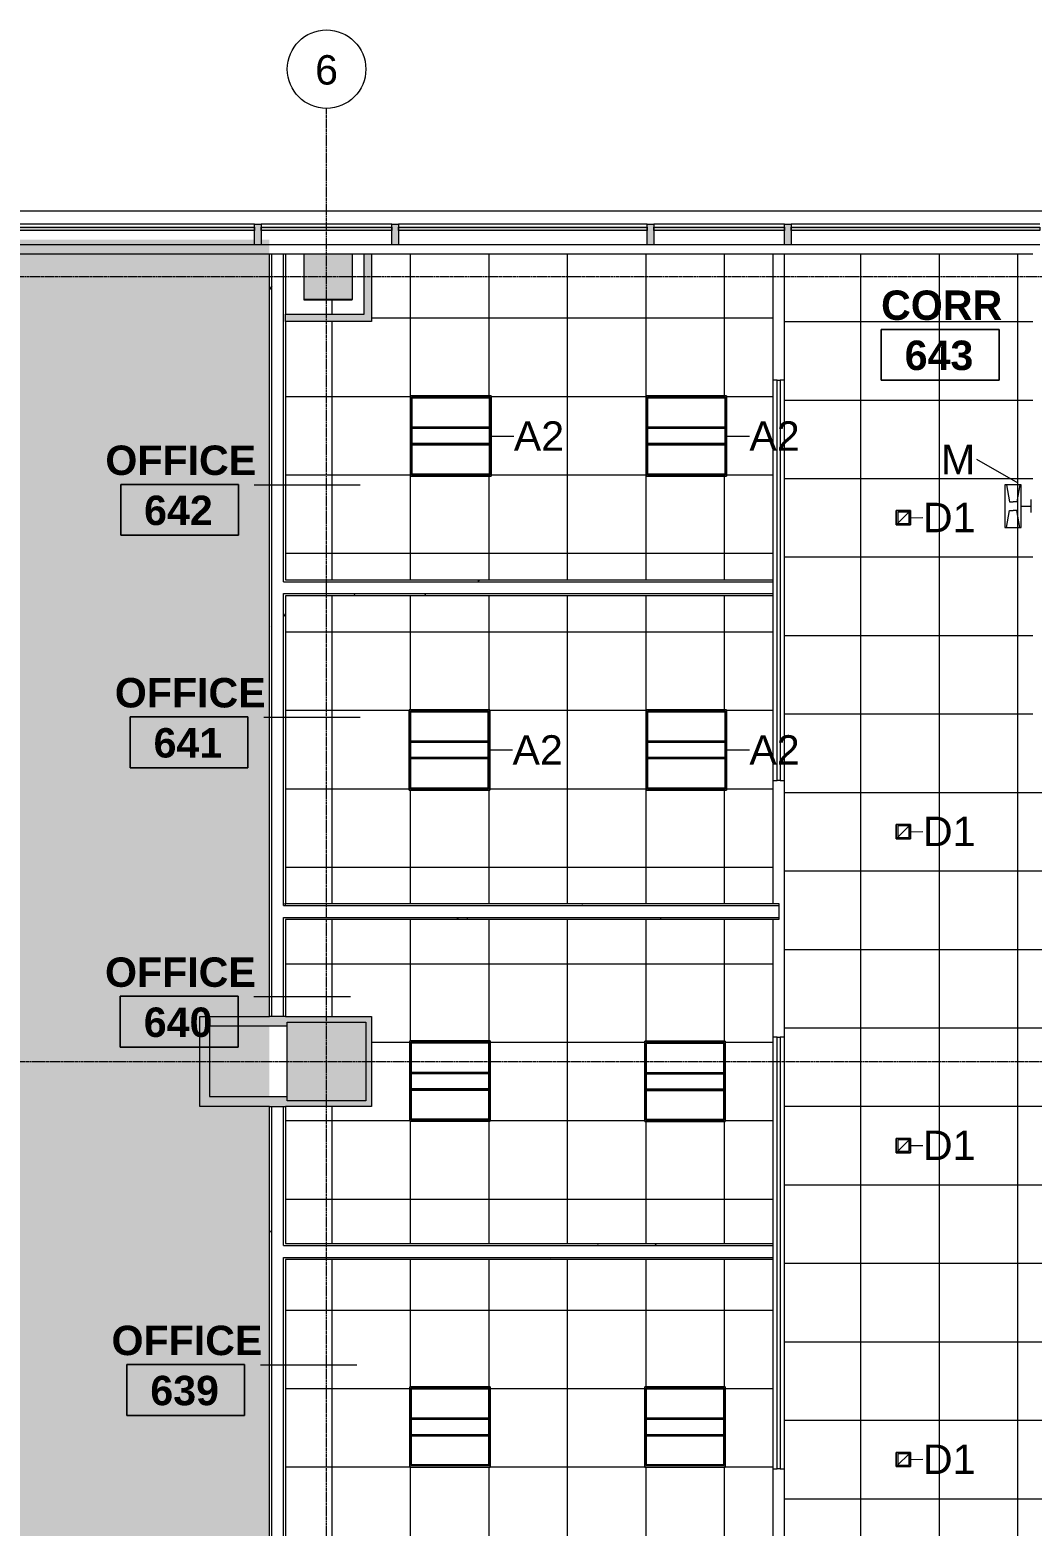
# Model space of a CAD drawing. Header units: inches. Extents: x 2468 to 5383, y -426 to 1376.
# Drawn here: x 3641.3 to 3947.7, y 918 to 1375.6 of the extents above; entities that cross this region are included whole.
import ezdxf

# ---------------------------------------------------------------- set-up
doc = ezdxf.new("R2010")
doc.units = ezdxf.units.IN
doc.header["$MEASUREMENT"] = 0
doc.linetypes.add('Grid Line 1_2_', pattern=[0.875, 0.5, -0.125, 0.125, -0.125])
for name, color, linetype, lineweight in [('A-AREA-IDEN', 2, 'Continuous', 9), ('A-CLNG', 13, 'Continuous', 13), ('A-CLNG-PATT', 13, 'Continuous', 13), ('A-DETL-GENF', 92, 'Continuous', 9), ('A-GLAZ-CURT', 52, 'Continuous', 9), ('A-GLAZ-CWMG', 51, 'Continuous', 13), ('A-WALL', 113, 'Continuous', 13), ('A-WALL-PATT', 111, 'Continuous', 13), ('E-LITE-EQPM', 33, 'Continuous', 9), ('E-LITE-EQPM-IDEN', 33, 'Continuous', 9), ('I-WALL', 2, 'Continuous', 13), ('S-COLS', 52, 'Continuous', 13), ('S-GRID', 1, 'Continuous', 9), ('S-GRID-IDEN', 1, 'Continuous', 9)]:
    doc.layers.add(name, color=color, linetype=linetype, lineweight=lineweight)
doc.styles.add('Arial_1', font='arial.ttf', dxfattribs={"height": 9})
doc.styles.add('Swis721 Lt BT', font='swissl.ttf', dxfattribs={"height": 9})
doc.styles.add('Swis721 Lt BT_B', font='', dxfattribs={"height": 9})
doc.styles.get('Swis721 Lt BT_B').set_extended_font_data('Swis721 Lt BT', bold=True)
pattern_1 = [(0, (0, 0), (30.72, 7.68), [1.267, -21.773, 1.267, -21.773, -122.88]), (0, (0, 0), (30.72, 7.68), [-46.08, 1.267, -44.813, 1.267, -21.773, -53.76]), (0, (0, 0), (30.72, 7.68), [-115.2, 1.267, -14.093, 1.267, -37.133]), (120, (11.52, 3.84), (-22.011075, 22.7643), [1.267, -21.773, 1.267, -21.773, -122.88]), (120, (11.52, 3.84), (-22.011075, 22.7643), [-46.08, 1.267, -44.813, 1.267, -21.773, -53.76]), (120, (11.52, 3.84), (-22.011075, 22.7643), [-115.2, 1.267, -14.093, 1.267, -37.133]), (240, (15.36, 19.2), (-8.708925, -30.4443), [1.267, -21.773, 1.267, -21.773, -122.88]), (240, (15.36, 19.2), (-8.708925, -30.4443), [-46.08, 1.267, -44.813, 1.267, -21.773, -53.76]), (240, (15.36, 19.2), (-8.708925, -30.4443), [-115.2, 1.267, -14.093, 1.267, -37.133])]

# ---------------------------------------------------------------- blocks, each defined once
blk = doc.blocks.new('Concrete-Rectangular-Column - 14_ x 14_-4901127-6TH FLOOR RCP')
at = {"layer": 'S-COLS', "lineweight": 9}
blk.add_hatch(color=7, dxfattribs=at).paths.add_polyline_path([(-7, -7.375), (7, -7.375), (7, 7.375), (-7, 7.375)], flags=0)
at = {"layer": 'S-COLS', "color": 8, "lineweight": 20}
for p, q in [((-7, 7.375), (7, 7.375)), ((-7, -7.375), (-7, 7.375)), ((7, 7.375), (7, -7.375)), ((7, -7.375), (-7, -7.375))]:
    blk.add_line(p, q, dxfattribs=at)
blk = doc.blocks.new('System Panel - Glazed-5942873-6TH FLOOR RCP')
at = {"layer": 'A-GLAZ-CURT', "lineweight": 13}
for p, q in [((-66, -0.5), (-66, 0.5)), ((-66, 0.5), (66, 0.5)), ((66, 0.5), (66, -0.5)), ((66, -0.5), (-66, -0.5))]:
    blk.add_line(p, q, dxfattribs=at)
blk = doc.blocks.new('System Panel - Glazed-5942874-6TH FLOOR RCP')
at = {"layer": 'A-GLAZ-CURT', "lineweight": 13}
for p, q in [((-61.25, -0.5), (-61.25, 0.5)), ((-61.25, 0.5), (61.25, 0.5)), ((61.25, 0.5), (61.25, -0.5)), ((61.25, -0.5), (-61.25, -0.5))]:
    blk.add_line(p, q, dxfattribs=at)
blk = doc.blocks.new('System Panel - Glazed-5927131-6TH FLOOR RCP')
at = {"layer": 'A-GLAZ-CURT'}
blk.add_hatch(color=7, dxfattribs=at).paths.add_polyline_path([(38, 0.5), (-38, 0.5), (-38, -0.5), (38, -0.5)], flags=0)
at = {"layer": 'A-GLAZ-CURT', "color": 8, "lineweight": 20}
for p, q in [((-38, -0.5), (-38, 0.5)), ((-38, 0.5), (38, 0.5)), ((38, 0.5), (38, -0.5)), ((38, -0.5), (-38, -0.5))]:
    blk.add_line(p, q, dxfattribs=at)
blk = doc.blocks.new('System Panel - Glazed-5927132-6TH FLOOR RCP')
at = {"layer": 'A-GLAZ-CURT'}
blk.add_hatch(color=7, dxfattribs=at).paths.add_polyline_path([(-20, 0.5), (-20, -0.5), (20, -0.5), (20, 0.5)], flags=0)
at = {"layer": 'A-GLAZ-CURT', "color": 8, "lineweight": 20}
for p, q in [((-20, -0.5), (-20, 0.5)), ((-20, 0.5), (20, 0.5)), ((20, 0.5), (20, -0.5)), ((20, -0.5), (-20, -0.5))]:
    blk.add_line(p, q, dxfattribs=at)
blk = doc.blocks.new('Rectangular Mullion - 2_ x 6_ rectangular-5927116-6TH FLOOR RCP')
at = {"layer": 'A-GLAZ-CWMG', "lineweight": 9}
blk.add_hatch(color=7, dxfattribs=at).paths.add_polyline_path([(-1, 1.375), (1, 1.375), (1, -4.875), (-1, -4.875), (-1, 0.5)], flags=0)
at = {"layer": 'A-GLAZ-CWMG', "color": 8, "lineweight": 20}
for p, q in [((1, 1.375), (-1, 1.375)), ((-1, 1.375), (-1, -4.875)), ((1, -4.875), (1, 1.375)), ((-1, -4.875), (1, -4.875))]:
    blk.add_line(p, q, dxfattribs=at)
blk = doc.blocks.new('Rectangular Mullion - 2_ x 6_ rectangular-5911031-6TH FLOOR RCP')
at = {"layer": 'A-GLAZ-CWMG', "lineweight": 9}
for p, q in [((3110, 1316.13), (3034, 1316.13)), ((3110, 1309.88), (3034, 1309.88))]:
    blk.add_line(p, q, dxfattribs=at)
blk = doc.blocks.new('Rectangular Mullion - 2_ x 6_ rectangular-5911034-6TH FLOOR RCP')
at = {"layer": 'A-GLAZ-CWMG', "lineweight": 9}
for p, q in [((3152, 1316.13), (3112, 1316.13)), ((3152, 1309.88), (3112, 1309.88))]:
    blk.add_line(p, q, dxfattribs=at)
blk = doc.blocks.new('L-Recessed Square Downlight - 4_-4552743-6TH FLOOR RCP')
at = {"layer": 'E-LITE-EQPM'}
for p, q in [((-2.1875, -2.1875), (-2.1875, 2.1875)), ((-2.1875, 2.1875), (2.1875, 2.1875)), ((-2.1875, 2.1875), (2.1875, -2.1875)), ((2.1875, 2.1875), (-2.1875, 2.1875)), ((-2.1875, 2.1875), (-2.1875, -2.1875)), ((-1.75, -1.75), (-1.75, 1.75)), ((-1.75, 1.75), (1.75, 1.75)), ((1.75, 1.75), (1.75, -1.75)), ((2.1875, 2.1875), (2.1875, -2.1875)), ((2.1875, -2.1875), (2.1875, 2.1875)), ((2.1875, -2.1875), (-2.1875, -2.1875)), ((-2.1875, -2.1875), (2.1875, -2.1875)), ((1.75, -1.75), (-1.75, -1.75))]:
    blk.add_line(p, q, dxfattribs=at)
blk = doc.blocks.new('L-Recessed-Axis-Plano - 2 X 2-4550865-6TH FLOOR RCP')
at = {"layer": 'E-LITE-EQPM'}
for p, q in [((12.31, 12.28), (-12.31, 12.28)), ((-12.31, 12.28), (-12.31, -12.28)), ((11.91, 11.87), (-11.91, 11.87)), ((-11.91, 11.87), (-11.91, -11.88)), ((-11.88, -11.56), (-11.88, 11.56)), ((-11.88, 11.56), (11.87, 11.56)), ((11.87, 11.56), (11.87, -11.56)), ((11.91, -11.88), (11.91, 11.87)), ((12.31, -12.28), (12.31, 12.28)), ((-11.88, 2.74), (11.87, 2.74)), ((11.87, 2.51), (-11.88, 2.51)), ((-11.88, 2.3), (11.87, 2.3)), ((-11.88, -2.3), (11.87, -2.3)), ((-11.88, -2.51), (11.87, -2.51)), ((-11.88, -2.74), (11.87, -2.74)), ((-12.31, -12.28), (12.31, -12.28)), ((-11.91, -11.88), (11.91, -11.88)), ((11.87, -11.56), (-11.88, -11.56))]:
    blk.add_line(p, q, dxfattribs=at)
blk = doc.blocks.new('L-SCONCE _IBEAM SCONCE - L-SCONCE _IBEAM SCONCE-6377212-6TH FLOOR RCP')
at = {"layer": 'E-LITE-EQPM'}
for p, q in [((5.07, 11), (-7.93, 11)), ((-7.93, 11), (-7.93, 6)), ((-7.93, 10.5), (-2.76, 9.59)), ((-2.76, 9.59), (-2.76, 8.5)), ((5.07, 10.5), (-0.1, 9.59)), ((-0.1, 9.59), (-0.1, 8.5)), ((5.07, 6), (5.07, 11)), ((-7.93, 6.5), (-2.76, 7.41)), ((-7.93, 6), (5.07, 6)), ((-2.76, 7.41), (-2.76, 8.5)), ((-1.43, 6), (-1.43, 3)), ((-0.1, 7.41), (-0.1, 8.5)), ((5.07, 6.5), (-0.1, 7.41)), ((-3.43, 3), (0.57, 3))]:
    blk.add_line(p, q, dxfattribs=at)
blk = doc.blocks.new('Concrete-Rectangular-Column - 24 x 24-4901126-6TH FLOOR RCP')
at = {"layer": 'S-COLS', "lineweight": 9}
blk.add_hatch(color=7, dxfattribs=at).paths.add_polyline_path([(-12, -12), (12, -12), (12, 12), (-12, 12), (-12, -10.83)], flags=0)
at = {"layer": 'S-COLS', "color": 8, "lineweight": 20}
for p, q in [((-12, 12), (12, 12)), ((-12, -12), (-12, 12)), ((12, 12), (12, -12)), ((12, -12), (-12, -12))]:
    blk.add_line(p, q, dxfattribs=at)
blk = doc.blocks.new('Room Tag - Room Name and Number-3379422-6TH FLOOR RCP')
at = {"layer": 'A-AREA-IDEN'}
for p, q in [((-0.1881, -0.1636), (-0.1881, -0.0018)), ((-0.1881, -0.0018), (0.1869, -0.0018)), ((0.1869, -0.0018), (-0.1881, -0.0018)), ((-0.1881, -0.0018), (-0.1881, -0.1636)), ((0.1869, -0.0018), (0.1869, -0.1636)), ((0.1869, -0.1636), (0.1869, -0.0018)), ((0.1869, -0.1636), (-0.1881, -0.1636)), ((-0.1881, -0.1636), (0.1869, -0.1636))]:
    blk.add_line(p, q, dxfattribs=at)
blk = doc.blocks.new('Grid - Grid Head - Circle-50561-6TH FLOOR RCP')
at = {"layer": 'S-GRID-IDEN'}
blk.add_circle((0, 0), 0.125, dxfattribs=at)

msp = doc.modelspace()

# ---------------------------------------------------------------- hatches: boundary and pattern name
at = {"layer": 'A-CLNG-PATT'}
h = msp.add_hatch(dxfattribs=at)
h.set_pattern_fill('FP_25', color=256, style=0, pattern_type=2)
h.set_pattern_definition([(0, (4255.338, 926.38), (0, -24), []), (270, (4255.338, 926.38), (-24, -1e-15), [])])
h.paths.add_polyline_path([(3243.55, 520.25), (4735.94, 520.29), (4721.58, 563.24), (4526.69, 563.28), (4526.69, 566.17), (4465.75, 566.17), (4465.75, 565.98), (4438, 565.98), (4438, 566.17), (4225.75, 566.17), (4225.75, 565.98), (4169, 565.98), (4169, 566.17), (4124.87, 566.18), (4124.87, 566.38), (3986.25, 566.38), (3986.25, 565.87), (3957.75, 565.87), (3957.75, 566.38), (3746, 566.38), (3746, 565.87), (3717.75, 565.87), (3717.75, 566.38), (3600, 566.38), (3600, 712.12), (3542, 712.12), (3542, 566.38), (3228.13, 566.38), (3237.67, 537.85)], flags=0)
h.paths.add_polyline_path([(4054.03, 551.97), (4049.65, 551.97), (4049.65, 556.35), (4054.03, 556.35), (4054.03, 552.41)], flags=0)
h.paths.add_polyline_path([(4242.09, 551.97), (4241.65, 551.97), (4241.65, 556.35), (4246.03, 556.35), (4246.03, 551.97), (4245.59, 551.97)], flags=0)
h.paths.add_polyline_path([(4699.09, 551.97), (4698.65, 551.97), (4698.65, 556.35), (4703.03, 556.35), (4703.03, 551.97), (4702.59, 551.97)], flags=0)
h.paths.add_polyline_path([(4337.65, 551.97), (4337.65, 556.35), (4342.03, 556.35), (4342.03, 551.97), (4338.09, 551.97)], flags=0)
h.paths.add_polyline_path([(4434.09, 551.97), (4433.65, 551.97), (4433.65, 556.35), (4438.03, 556.35), (4438.03, 551.97), (4437.59, 551.97)], flags=0)
h.paths.add_polyline_path([(3286.1, 551.97), (3281.73, 551.97), (3281.73, 556.35), (3286.1, 556.35), (3286.1, 552.41)], flags=0)
h.paths.add_polyline_path([(4510.09, 551.97), (4506.15, 551.97), (4506.15, 556.35), (4510.53, 556.35), (4510.53, 551.97)], flags=0)
h.paths.add_polyline_path([(3478.1, 551.97), (3473.73, 551.97), (3473.73, 556.35), (3478.1, 556.35), (3478.1, 552.41)], flags=0)
h.paths.add_polyline_path([(3669.67, 551.97), (3665.73, 551.97), (3665.73, 556.35), (3670.1, 556.35), (3670.1, 551.97)], flags=0)
h.paths.add_polyline_path([(3762.58, 551.97), (3762.14, 551.97), (3762.14, 556.35), (3766.52, 556.35), (3766.52, 551.97), (3766.08, 551.97)], flags=0)
h.paths.add_polyline_path([(4149.09, 551.97), (4145.15, 551.97), (4145.15, 556.35), (4149.53, 556.35), (4149.53, 551.97)], flags=0)
h.paths.add_polyline_path([(3861.67, 551.97), (3857.73, 551.97), (3857.73, 556.35), (3862.1, 556.35), (3862.1, 551.97)], flags=0)
h.paths.add_polyline_path([(3953.73, 551.97), (3953.73, 556.35), (3958.1, 556.35), (3958.1, 551.97), (3954.17, 551.97)], flags=0)
h.paths.add_polyline_path([(3377.97, 551.97), (3377.97, 556.35), (3382.34, 556.35), (3382.34, 551.97), (3378.41, 551.97)], flags=0)
h.paths.add_polyline_path([(3568.81, 551.97), (3568.81, 556.35), (3573.18, 556.35), (3573.18, 551.97), (3569.02, 551.97)], flags=0)
h.paths.add_polyline_path([(4602.17, 551.97), (4601.73, 551.97), (4601.73, 556.35), (4606.1, 556.35), (4606.1, 551.97), (4605.67, 551.97)], flags=0)
h.paths.add_polyline_path([(4225.75, 570.17), (4438, 570.17), (4438, 594.25), (4465.75, 594.25), (4465.75, 570.17), (4526.69, 570.17), (4526.69, 1062.25), (4551.97, 1070.7), (4523.63, 1155.52), (3947.94, 1155.52), (3947.94, 1307.13), (3871.95, 1307.13), (3871.95, 897.23), (3872.37, 898.62), (4012.67, 898.62), (3989.35, 897.23), (4013.5, 897.26), (4013.5, 898.25), (4124.5, 898.25), (4124.5, 897.25), (4122.25, 897.23), (4122.25, 897.13), (4124.87, 897.13), (4124.87, 898.25), (4125.87, 898.25), (4125.87, 829.63), (4124.87, 829.63), (4124.87, 570.17), (4169, 570.17), (4169, 594.25), (4225.75, 594.25), (4225.75, 580.12)], flags=0)
h.paths.add_polyline_path([(4329.44, 590.51), (4327.06, 590.51), (4327.06, 782.51), (4329.44, 782.51), (4329.44, 664.66)], flags=0)
h.paths.add_polyline_path([(3573.18, 599.99), (3568.81, 599.99), (3568.81, 604.37), (3573.18, 604.37), (3573.18, 600.43)], flags=0)
h.paths.add_polyline_path([(4149.53, 624.19), (4145.15, 624.19), (4145.15, 628.57), (4149.53, 628.57), (4149.53, 624.63)], flags=0)
h.paths.add_polyline_path([(4509.53, 624.19), (4505.15, 624.19), (4505.15, 628.57), (4509.53, 628.57), (4509.53, 624.63)], flags=0)
h.paths.add_polyline_path([(4231.06, 638.51), (4231.06, 782.51), (4233.44, 782.51), (4233.44, 638.51)], flags=0)
h.paths.add_polyline_path([(4423.44, 638.51), (4421.06, 638.51), (4421.06, 782.51), (4423.44, 782.51), (4423.44, 664.66)], flags=0)
h.paths.add_polyline_path([(3572.74, 673.19), (3568.81, 673.19), (3568.81, 677.57), (3573.18, 677.57), (3573.18, 673.19)], flags=0)
h.paths.add_polyline_path([(4149.53, 720.19), (4145.15, 720.19), (4145.15, 724.57), (4149.53, 724.57), (4149.53, 720.63)], flags=0)
h.paths.add_polyline_path([(4509.53, 720.19), (4505.15, 720.19), (4505.15, 724.57), (4509.53, 724.57), (4509.53, 720.63)], flags=0)
h.paths.add_polyline_path([(4327.06, 796.62), (4229.25, 796.62), (4229.25, 811.38), (4225, 811.38), (4225, 810.38), (4224, 810.38), (4224, 808.12), (4181.55, 808.12), (4181.55, 832.12), (4224, 832.12), (4224, 828.38), (4225, 828.38), (4225, 827.38), (4229.25, 827.38), (4229.25, 844.1), (4434, 844.1), (4434, 827.38), (4439, 827.38), (4439, 828.38), (4440, 828.38), (4440, 830.12), (4464, 830.12), (4464, 806.12), (4440, 806.12), (4440, 810.38), (4439, 810.38), (4439, 811.38), (4434, 811.38), (4434, 796.62), (4329.44, 796.62)], flags=0)
h.paths.add_polyline_path([(4183.8, 810.37), (4200, 810.37), (4200, 829.87), (4183.8, 829.87), (4183.8, 826.68)], flags=0)
h.paths.add_polyline_path([(4149.53, 816.19), (4145.15, 816.19), (4145.15, 820.57), (4149.53, 820.57), (4149.53, 816.63)], flags=0)
h.paths.add_polyline_path([(4509.09, 816.19), (4505.15, 816.19), (4505.15, 820.57), (4509.53, 820.57), (4509.53, 816.19)], flags=0)
h.paths.add_polyline_path([(4340.6, 845.43), (4267.67, 845.43), (4267.49, 845.5), (4267.42, 845.68), (4267.42, 852.93), (4267.49, 853.1), (4267.67, 853.18), (4395.23, 853.17), (4395.34, 853.1), (4395.42, 852.93), (4395.42, 845.68), (4395.34, 845.5), (4395.17, 845.43), (4349.81, 845.43)], flags=0)
h.paths.add_polyline_path([(4231.06, 854.51), (4231.06, 1022.51), (4233.44, 1022.51), (4233.44, 854.51)], flags=0)
h.paths.add_polyline_path([(4423.44, 854.51), (4421.06, 854.51), (4421.06, 1022.51), (4423.44, 1022.51), (4423.44, 854.88)], flags=0)
h.paths.add_polyline_path([(4327.06, 854.51), (4327.06, 1094.51), (4329.44, 1094.51), (4329.44, 854.51)], flags=0)
h.paths.add_polyline_path([(4509.09, 912.19), (4505.15, 912.19), (4505.15, 916.57), (4509.53, 916.57), (4509.53, 912.19)], flags=0)
h.paths.add_polyline_path([(3966.96, 926.38), (3966.96, 1046), (3957.88, 1046), (3957.88, 1074.25), (3986.13, 1074.25), (3986.13, 1046), (3969.34, 1046), (3969.34, 926.38)], flags=0)
h.paths.add_polyline_path([(4159.71, 926.38), (4159.71, 1046.38), (4162.09, 1046.38), (4162.09, 926.38)], flags=0)
h.paths.add_polyline_path([(4065.71, 926.38), (4063.34, 926.38), (4063.34, 1094.38), (4065.71, 1094.38), (4065.71, 934.5)], flags=0)
h.paths.add_polyline_path([(3906.59, 936.19), (3906.15, 936.19), (3906.15, 940.57), (3910.53, 940.57), (3910.53, 936.19), (3910.09, 936.19)], flags=0)
h.paths.add_polyline_path([(4509.09, 1008.19), (4505.15, 1008.19), (4505.15, 1012.57), (4509.53, 1012.57), (4509.53, 1008.19)], flags=0)
h.paths.add_polyline_path([(3906.15, 1032.19), (3906.15, 1036.57), (3910.53, 1036.57), (3910.53, 1032.19), (3906.59, 1032.19)], flags=0)
h.paths.add_polyline_path([(4465.75, 1045.98), (4438, 1045.98), (4438, 1074.25), (4465.75, 1074.25), (4465.75, 1048.48)], flags=0)
h.paths.add_polyline_path([(4197.48, 1045.98), (4169, 1045.98), (4169, 1074.25), (4225.75, 1074.25), (4225.75, 1045.98), (4223.25, 1045.98)], flags=0)
h.paths.add_polyline_path([(3906.15, 1128.19), (3906.15, 1132.57), (3910.53, 1132.57), (3910.53, 1128.19), (3906.59, 1128.19)], flags=0)
h.paths.add_polyline_path([(4030.09, 1128.19), (4026.15, 1128.19), (4026.15, 1132.57), (4030.53, 1132.57), (4030.53, 1128.19)], flags=0)
h.paths.add_polyline_path([(4121.15, 1128.19), (4121.15, 1132.57), (4125.53, 1132.57), (4125.53, 1128.19), (4121.59, 1128.19)], flags=0)
h.paths.add_polyline_path([(4221.09, 1128.19), (4217.15, 1128.19), (4217.15, 1132.57), (4221.53, 1132.57), (4221.53, 1128.19)], flags=0)
h.paths.add_polyline_path([(4317.09, 1128.19), (4313.15, 1128.19), (4313.15, 1132.57), (4317.53, 1132.57), (4317.53, 1128.19)], flags=0)
h.paths.add_polyline_path([(4409.15, 1128.19), (4409.15, 1132.57), (4413.53, 1132.57), (4413.53, 1128.19), (4409.59, 1128.19)], flags=0)
h.paths.add_polyline_path([(4504.6, 1128.48), (4504.16, 1128.48), (4504.16, 1132.85), (4508.54, 1132.85), (4508.54, 1128.48), (4506.97, 1128.48)], flags=0)
h.paths.add_polyline_path([(3906.15, 1224.19), (3906.15, 1228.57), (3910.53, 1228.57), (3910.53, 1224.19), (3906.59, 1224.19)], flags=0)
h = msp.add_hatch(dxfattribs=at)
h.set_pattern_fill('FP_14', color=256, style=0, pattern_type=2)
h.set_pattern_definition([(180, (3829.657, 1047.498), (3e-15, 24), []), (90, (3829.657, 1047.498), (24, -1e-15), [])])
h.paths.add_polyline_path([(3868.45, 1108.44), (3868.45, 1202.56), (3719.48, 1202.56), (3719.48, 1108.44), (3797.1, 1108.44)], flags=0)
h.paths.add_polyline_path([(3781.88, 1143.09), (3757.25, 1143.09), (3757.25, 1167.65), (3781.88, 1167.65), (3781.88, 1150.77)], flags=0)
h.paths.add_polyline_path([(3833.95, 1143.09), (3829.66, 1143.09), (3829.66, 1167.65), (3854.28, 1167.65), (3854.28, 1143.09)], flags=0)
h.paths.add_polyline_path([(3757.48, 1207.44), (3868.45, 1207.44), (3868.45, 1307.13), (3745.75, 1307.13), (3745.75, 1286.38), (3719.48, 1286.38), (3719.48, 1207.44), (3757.25, 1207.44)], flags=0)
h.paths.add_polyline_path([(3757.66, 1239.09), (3757.66, 1263.65), (3782.28, 1263.65), (3782.28, 1239.09), (3760.26, 1239.09)], flags=0)
h.paths.add_polyline_path([(3852.37, 1239.09), (3829.66, 1239.09), (3829.66, 1263.65), (3854.28, 1263.65), (3854.28, 1239.09)], flags=0)
h.paths.add_polyline_path([(3719.48, 1288.63), (3743.5, 1288.63), (3743.5, 1307.13), (3739.87, 1307.13), (3739.87, 1293), (3725.05, 1293), (3725.05, 1307.13), (3719.48, 1307.13)], flags=0)
h = msp.add_hatch(dxfattribs=at)
h.set_pattern_fill('FP_38', color=256, style=0, pattern_type=2)
h.set_pattern_definition([(180, (3805.657, 1041.998), (3e-15, 24), []), (90, (3805.657, 1041.998), (24, -1e-15), [])])
h.paths.add_polyline_path([(3723.41, 1004.44), (3868.45, 1004.44), (3868.45, 1103.56), (3719.48, 1103.56), (3719.48, 1073.88), (3745.75, 1073.88), (3745.75, 1046.38), (3719.48, 1046.38), (3719.48, 1004.44)], flags=0)
h.paths.add_polyline_path([(3829.25, 1041.72), (3829.25, 1066.28), (3853.88, 1066.28), (3853.88, 1041.72)], flags=0)
h.paths.add_polyline_path([(3757.44, 1041.84), (3757.44, 1066.4), (3782.06, 1066.4), (3782.06, 1041.84)], flags=0)
h = msp.add_hatch(dxfattribs=at)
h.set_pattern_fill('FP_39', color=256, style=0, pattern_type=2)
h.set_pattern_definition([(180, (3805.657, 936.085), (3e-15, 24), []), (90, (3805.657, 936.085), (24, -1e-15), [])])
h.paths.add_polyline_path([(3868.45, 898.62), (3868.45, 999.56), (3719.48, 999.56), (3719.48, 898.62), (3868.2, 898.62)], flags=0)
h.paths.add_polyline_path([(3829.25, 936.09), (3829.25, 960.65), (3853.88, 960.65), (3853.88, 936.09), (3833.95, 936.09)], flags=0)
h.paths.add_polyline_path([(3757.44, 936.09), (3757.44, 960.65), (3782.06, 960.65), (3782.06, 936.09), (3760.26, 936.09)], flags=0)
at = {"layer": 'A-DETL-GENF'}
h = msp.add_hatch(color=9, dxfattribs=at)
h.paths.add_polyline_path([(3789.62, 691.12), (3829.75, 691.12), (3829.75, 712.12), (3783.5, 712.12), (3783.5, 691.12)], flags=0)
h.paths.add_polyline_path([(3779.67, 711.48), (3780, 711.48), (3780, 712.12), (3642.66, 712.12), (3642.66, 711.48), (3777.55, 711.48)], flags=0)
h.paths.add_polyline_path([(3834, 711.48), (3963.16, 711.48), (3963.16, 712.12), (3832.75, 712.12), (3832.75, 711.48)], flags=0)
h.paths.add_polyline_path([(3829.75, 715.62), (3960.5, 715.62), (3960.5, 808.12), (3960, 808.12), (3960, 831.12), (3957.25, 831.12), (3957.25, 833.98), (3917.25, 833.98), (3917.25, 831.12), (3916, 831.12), (3916, 808.62), (3783.5, 808.62), (3783.5, 715.62), (3826.51, 715.62)], flags=0)
h.paths.add_polyline_path([(3778.75, 715.62), (3780, 715.62), (3780, 831.12), (3744, 831.12), (3744, 808.12), (3720, 808.12), (3720, 831.12), (3718.25, 831.12), (3718.25, 833.98), (3678.25, 833.98), (3678.25, 831.12), (3676, 831.12), (3676, 715.62), (3764.11, 715.62)], flags=0)
h.paths.add_polyline_path([(3672.5, 715.62), (3672.5, 831.12), (3643.5, 831.12), (3643.5, 715.62), (3649.71, 715.62)], flags=0)
h.paths.add_polyline_path([(3964, 766.13), (3982.75, 766.13), (3982.75, 808.12), (3964, 808.12), (3964, 766.62)], flags=0)
h.paths.add_polyline_path([(2848.69, 1211.78), (2842.08, 1231.58), (2843.97, 1232.21), (2850.59, 1212.41), (2849.2, 1211.95)], flags=0)
h.paths.add_polyline_path([(2815.72, 1310.42), (2809.11, 1330.21), (2811, 1330.85), (2817.62, 1311.05)], flags=0)
h.paths.add_polyline_path([(2658.28, 1302.07), (2664.89, 1282.27), (2663, 1281.64), (2656.38, 1301.44)], flags=0)
h.paths.add_polyline_path([(2691.25, 1203.43), (2697.86, 1183.64), (2695.97, 1183), (2689.35, 1202.8)], flags=0)
h.paths.add_polyline_path([(2662.35, 805.76), (2833.81, 865.19), (2817.01, 915.45), (2808.71, 912.67), (2787.78, 975.27), (2795.61, 977.89), (2771.67, 1049.52), (2757.94, 1044.93), (2750.33, 1067.69), (2773.1, 1075.3), (2780.7, 1052.54), (2776.41, 1051.1), (2801.46, 976.15), (2793.63, 973.54), (2812.34, 917.58), (2819.22, 919.88), (2837.85, 864.14), (2922.38, 892.4), (2921.3, 895.52), (2921.77, 895.68), (2903.61, 948.09), (2940.62, 960.45), (2946.33, 943.39), (2990.89, 958.29), (2982.89, 982.23), (2986.21, 983.34), (2986.92, 981.21), (3035.29, 997.38), (3034.02, 1001.17), (3037.82, 1002.44), (3036.55, 1006.23), (3040.34, 1007.5), (3028.3, 1043.54), (3024.5, 1042.27), (3023.23, 1046.07), (3019.44, 1044.8), (3018.17, 1048.59), (3012.48, 1046.69), (3011.37, 1050.01), (3045.52, 1061.42), (2993.52, 1216.96), (2845.1, 1167.35), (2876.96, 1072.03), (2919.16, 1086.14), (2939.29, 1025.91), (2968.69, 1035.74), (2973.53, 1021.28), (2970.21, 1020.17), (2966.48, 1031.31), (2929.08, 1018.81), (2927.97, 1022.13), (2930.76, 1023.06), (2912.53, 1077.6), (2868.9, 1063.01), (2887.13, 1008.48), (2895.72, 1011.35), (2896.83, 1008.03), (2884.92, 1004.05), (2834.67, 1154.37), (2833.37, 1153.94), (2826.91, 1173.26), (2846.23, 1179.72), (2836.84, 1207.82), (2848.69, 1211.78), (2857.89, 1184.28), (2938.5, 1211.22), (2906.8, 1306.07), (2826.19, 1279.12), (2835.38, 1251.61), (2823.52, 1247.65), (2803.89, 1306.46), (2815.72, 1310.42), (2824.92, 1282.91), (2905.53, 1309.86), (2895.13, 1340.99), (2807.61, 1340.99), (2810.92, 1331.08), (2809.03, 1330.45), (2805.5, 1340.99), (2658.45, 1340.99), (2670.1, 1306.02), (2658.28, 1302.07), (2649.08, 1329.57), (2560.85, 1300.08), (2592.56, 1205.24), (2680.78, 1234.73), (2671.59, 1262.24), (2683.45, 1266.2), (2703.08, 1207.39), (2691.25, 1203.43), (2682.05, 1230.94), (2593.82, 1201.45), (2625.53, 1106.6), (2713.76, 1136.1), (2704.56, 1163.6), (2716.42, 1167.56), (2725.81, 1139.47), (2745.11, 1145.92), (2751.57, 1126.59), (2751.21, 1126.48), (2763.58, 1089.49), (2758.84, 1087.9), (2742.83, 1135.8), (2576.39, 1080.16), (2605.71, 992.43), (2750.33, 1040.78), (2751.44, 1037.46), (2603.5, 988), (2506.5, 1278.2), (2552.5, 1293.58), (2553.61, 1290.26), (2510.93, 1275.99), (2574.8, 1084.9), (2617.47, 1099.17), (2616.04, 1103.43), (2622.21, 1105.49), (2543.49, 1340.99), (2497.62, 1340.99), (2499.16, 1336.4), (2499.16, 1306.46), (2495.66, 1306.46), (2495.66, 1335.83), (2493.93, 1340.99), (2470.6, 1340.99), (2470.6, 1306.46), (2484.96, 1306.46), (2588.65, 996.28), (2597.66, 999.29), (2660.71, 810.66)], flags=0)
h.paths.add_polyline_path([(3885.5, 812.12), (3885.5, 831.12), (3872, 831.12), (3872, 833.98), (3797, 833.98), (3797, 831.12), (3783.5, 831.12), (3783.5, 812.12), (3879.15, 812.12)], flags=0)
h.paths.add_polyline_path([(3912.5, 812.12), (3912.5, 831.12), (3889, 831.12), (3889, 812.12)], flags=0)
h.paths.add_polyline_path([(2926.17, 893.66), (2935.02, 896.62), (3714.46, 896.62), (3714.46, 1046.38), (3693.25, 1046.38), (3693.25, 1073.88), (3714.46, 1073.88), (3714.46, 1311.48), (3712, 1311.48), (3712, 1309.88), (3710, 1309.88), (3710, 1311.48), (3634, 1311.48), (3634, 1309.88), (3632, 1309.88), (3632, 1311.48), (3592, 1311.48), (3592, 1309.88), (3590, 1309.88), (3590, 1311.48), (3514, 1311.48), (3514, 1309.88), (3512, 1309.88), (3512, 1311.48), (3472, 1311.48), (3472, 1309.88), (3470, 1309.88), (3470, 1311.48), (3394, 1311.48), (3394, 1309.88), (3392, 1309.88), (3392, 1311.48), (3352, 1311.48), (3352, 1309.88), (3350, 1309.88), (3350, 1311.48), (3274, 1311.48), (3274, 1309.88), (3272, 1309.88), (3272, 1311.48), (3232, 1311.48), (3232, 1309.88), (3230, 1309.88), (3230, 1311.48), (3154, 1311.48), (3154, 1309.88), (3152, 1309.88), (3152, 1311.48), (3112, 1311.48), (3112, 1309.88), (3110, 1309.88), (3110, 1311.48), (3034, 1311.48), (3034, 1309.88), (3032, 1309.88), (3032, 1307.13), (2992.74, 1307.13), (2992.74, 1311.48), (2975.11, 1311.48), (3002.76, 1228.75), (2949.18, 1210.84), (2951.16, 1204.91), (2994.79, 1219.49), (3047.41, 1062.06), (3050.26, 1063.01), (3011, 1180.45), (3011, 1285.62), (3013, 1285.62), (3013, 1180.77), (3071.49, 1005.79), (2988.03, 977.89), (2998.69, 946.01), (2917.44, 918.86), (2925.15, 896.61)], flags=0)
h.paths.add_polyline_path([(2917.41, 918.96), (2918.1, 919.19), (2939.36, 929.99), (2916.26, 922.27), (2916.83, 920.63)], flags=0)
h.paths.add_polyline_path([(2915.93, 923.23), (2942.21, 932.01), (2934.61, 954.76), (2908.07, 945.89), (2914.2, 928.21)], flags=0)
h.paths.add_polyline_path([(2945.53, 933.12), (2946.01, 933.28), (2944.47, 937.89), (2943.99, 937.73), (2944.33, 936.73)], flags=0)
h.paths.add_polyline_path([(2949.33, 934.39), (2993.9, 949.29), (2992.36, 953.9), (2947.79, 939), (2948.21, 937.73)], flags=0)
h.paths.add_polyline_path([(2942.53, 942.12), (2943, 942.28), (2938.4, 956.03), (2937.93, 955.87), (2942.21, 943.05)], flags=0)
h.paths.add_polyline_path([(3037.19, 998.01), (3068.47, 1008.51), (3051.21, 1060.16), (3050.73, 1060), (3058.34, 1037.24), (3035.58, 1029.63), (3027.97, 1052.39), (3019.91, 1049.7), (3020.72, 1047.34), (3024.5, 1048.6), (3025.76, 1044.8), (3029.56, 1046.07), (3042.87, 1006.24), (3039.08, 1004.97), (3040.35, 1001.18), (3036.55, 999.91), (3036.77, 999.27)], flags=0)
h.paths.add_polyline_path([(3240, 1048.12), (3240, 1072.12), (3264, 1072.12), (3264, 1048.12), (3252.18, 1048.12)], flags=0)
h.paths.add_polyline_path([(3714.46, 1049.38), (3714.46, 1070.88), (3696.25, 1070.88), (3696.25, 1049.38)], flags=0)
h.paths.add_polyline_path([(3484.88, 1050.25), (3484.88, 1064.25), (3499.63, 1064.25), (3499.63, 1050.25)], flags=0)
h.paths.add_polyline_path([(3520.69, 1050.25), (3505.94, 1050.25), (3505.94, 1064.25), (3520.69, 1064.25)], flags=0)
h.paths.add_polyline_path([(2865.58, 1068.23), (2875.06, 1071.4), (2842.56, 1168.61), (2849.2, 1170.83), (2847.3, 1176.52), (2831.18, 1171.13), (2864.52, 1071.4)], flags=0)
h.paths.add_polyline_path([(2727.51, 1134.37), (2741.72, 1139.12), (2741.56, 1139.59), (2727.35, 1134.84), (2727.49, 1134.45)], flags=0)
h.paths.add_polyline_path([(2726.42, 1138.35), (2742.56, 1143.75), (2734.17, 1141.6), (2726.22, 1138.94), (2726.25, 1138.86)], flags=0)
h.paths.add_polyline_path([(2702.67, 1162.97), (2696.05, 1182.77), (2697.94, 1183.4), (2704.56, 1163.6)], flags=0)
h.paths.add_polyline_path([(2941.82, 1212.33), (2998.25, 1231.2), (2961.55, 1340.99), (2898.82, 1340.99), (2941.21, 1214.18)], flags=0)
h.paths.add_polyline_path([(2842, 1231.82), (2835.38, 1251.61), (2837.28, 1252.25), (2843.89, 1232.45), (2842.08, 1231.84)], flags=0)
h.paths.add_polyline_path([(2669.69, 1261.6), (2663.08, 1281.4), (2664.97, 1282.03), (2671.59, 1262.24)], flags=0)
h.paths.add_polyline_path([(3499.62, 1293.13), (3484.87, 1293.13), (3484.87, 1307.13), (3499.62, 1307.13)], flags=0)
h.paths.add_polyline_path([(3259.37, 1293.13), (3244.62, 1293.13), (3244.62, 1307.13), (3259.37, 1307.13)], flags=0)
h.paths.add_polyline_path([(3013, 1293.13), (3004.37, 1293.13), (3004.37, 1307.13), (3019.12, 1307.13), (3019.12, 1293.13)], flags=0)
h.paths.add_polyline_path([(2559.58, 1303.87), (2647.81, 1333.37), (2645.27, 1340.99), (2547.18, 1340.99), (2558.72, 1306.46)], flags=0)
at = {"layer": 'A-WALL-PATT', "lineweight": 9}
h = msp.add_hatch(dxfattribs=at)
h.set_pattern_fill('FP_1', color=256, style=0, pattern_type=2)
h.set_pattern_definition(pattern_1)
h.paths.add_polyline_path([(3715.23, 1073.88), (3715.23, 1307.13), (3714.61, 1307.13), (3714.61, 1073.88)], flags=0)
h = msp.add_hatch(dxfattribs=at)
h.set_pattern_fill('FP_1', color=256, style=0, pattern_type=2)
h.set_pattern_definition(pattern_1)
h.paths.add_polyline_path([(3719.48, 1073.88), (3719.48, 1104.19), (3718.86, 1104.19), (3718.86, 1073.88)], flags=0)
h.paths.add_polyline_path([(3719.48, 1107.81), (3719.48, 1203.19), (3718.86, 1203.19), (3718.86, 1107.81), (3719.47, 1107.81)], flags=0)
h.paths.add_polyline_path([(3719.48, 1206.81), (3719.48, 1307.13), (3718.86, 1307.13), (3718.86, 1206.81)], flags=0)
for points in [[(3743.88, 1286.38), (3745.75, 1286.38), (3745.75, 1307.13), (3743.5, 1307.13), (3743.5, 1286.38)], [(3743.5, 1286.38), (3743.5, 1288.63), (3719.48, 1288.63), (3719.48, 1286.38), (3739.87, 1286.38)], [(3720, 1070.88), (3720, 1072.12), (3744, 1072.12), (3744, 1070.88), (3745.75, 1070.88), (3745.75, 1073.88), (3693.25, 1073.88), (3693.25, 1070.88), (3719.48, 1070.88)], [(3693.25, 1049.38), (3696.25, 1049.38), (3696.25, 1070.88), (3693.25, 1070.88), (3693.25, 1049.85)], [(3744, 1046.38), (3745.75, 1046.38), (3745.75, 1070.88), (3744, 1070.88), (3744, 1048.12), (3742.75, 1048.12), (3742.75, 1046.38)], [(3719.48, 1046.38), (3742.75, 1046.38), (3742.75, 1048.12), (3720, 1048.12), (3720, 1049.38), (3693.25, 1049.38), (3693.25, 1046.38), (3718.86, 1046.38)]]:
    msp.add_hatch(color=7, dxfattribs=at).paths.add_polyline_path(points, flags=0)
h = msp.add_hatch(dxfattribs=at)
h.set_pattern_fill('FP_1', color=256, style=0, pattern_type=2)
h.set_pattern_definition(pattern_1)
h.paths.add_polyline_path([(3723.41, 1206.81), (3868.45, 1206.81), (3868.45, 1207.44), (3719.48, 1207.44), (3719.48, 1206.81), (3722.45, 1206.81)], flags=0)
h = msp.add_hatch(dxfattribs=at)
h.set_pattern_fill('FP_1', color=256, style=0, pattern_type=2)
h.set_pattern_definition(pattern_1)
h.paths.add_polyline_path([(3806.51, 1202.56), (3868.45, 1202.56), (3868.45, 1203.19), (3719.48, 1203.19), (3719.48, 1202.56), (3797.1, 1202.56)], flags=0)
h = msp.add_hatch(dxfattribs=at)
h.set_pattern_fill('FP_1', color=256, style=0, pattern_type=2)
h.set_pattern_definition(pattern_1)
h.paths.add_polyline_path([(3868.45, 1107.81), (3870.2, 1107.81), (3870.2, 1108.44), (3719.48, 1108.44), (3719.48, 1107.81), (3854.28, 1107.81)], flags=0)
h = msp.add_hatch(dxfattribs=at)
h.set_pattern_fill('FP_1', color=256, style=0, pattern_type=2)
h.set_pattern_definition(pattern_1)
h.paths.add_polyline_path([(3869.62, 1103.56), (3870.2, 1103.56), (3870.2, 1104.19), (3719.48, 1104.19), (3719.48, 1103.56), (3868.45, 1103.56)], flags=0)
h = msp.add_hatch(dxfattribs=at)
h.set_pattern_fill('FP_1', color=256, style=0, pattern_type=2)
h.set_pattern_definition(pattern_1)
h.paths.add_polyline_path([(3715.23, 897.23), (3715.23, 1046.38), (3714.61, 1046.38), (3714.61, 897.23)], flags=0)
h = msp.add_hatch(dxfattribs=at)
h.set_pattern_fill('FP_1', color=256, style=0, pattern_type=2)
h.set_pattern_definition(pattern_1)
h.paths.add_polyline_path([(3797.1, 1003.81), (3868.45, 1003.81), (3868.45, 1004.44), (3719.48, 1004.44), (3719.48, 1003.81), (3782.06, 1003.81)], flags=0)
h = msp.add_hatch(dxfattribs=at)
h.set_pattern_fill('FP_1', color=256, style=0, pattern_type=2)
h.set_pattern_definition(pattern_1)
h.paths.add_polyline_path([(3723.41, 999.56), (3868.45, 999.56), (3868.45, 1000.19), (3719.48, 1000.19), (3719.48, 999.56)], flags=0)

# ---------------------------------------------------------------- linework, layer by layer
at = {"layer": 'A-AREA-IDEN'}
for p, q in [((3742.28, 1236.39), (3709.89, 1236.39)), ((3742.28, 1165.29), (3712.79, 1165.29)), ((3739.28, 1079.85), (3709.79, 1079.85)), ((3741.28, 967.21), (3711.79, 967.21))]:
    msp.add_line(p, q, dxfattribs=at)
at = {"layer": 'A-CLNG'}
for p, q in [((3725.05, 1307.13), (3725.05, 1293)), ((3725.05, 1293), (3739.87, 1293)), ((3739.87, 1293), (3739.87, 1293.13)), ((3782.28, 1263.65), (3757.66, 1263.65)), ((3757.66, 1263.65), (3757.66, 1239.09)), ((3782.28, 1239.09), (3782.28, 1263.65)), ((3854.28, 1263.65), (3829.66, 1263.65)), ((3829.66, 1263.65), (3829.66, 1239.09)), ((3854.28, 1239.09), (3854.28, 1263.65)), ((3757.66, 1239.09), (3782.28, 1239.09)), ((3829.66, 1239.09), (3854.28, 1239.09)), ((3781.88, 1167.65), (3757.25, 1167.65)), ((3757.25, 1167.65), (3757.25, 1143.09)), ((3781.88, 1143.09), (3781.88, 1167.65)), ((3854.28, 1167.65), (3829.66, 1167.65)), ((3829.66, 1167.65), (3829.66, 1143.09)), ((3854.28, 1143.09), (3854.28, 1167.65)), ((3757.25, 1143.09), (3781.88, 1143.09)), ((3829.66, 1143.09), (3854.28, 1143.09)), ((3782.06, 1066.4), (3757.44, 1066.4)), ((3757.44, 1066.4), (3757.44, 1041.84)), ((3782.06, 1041.84), (3782.06, 1066.4)), ((3853.88, 1066.28), (3829.25, 1066.28)), ((3829.25, 1066.28), (3829.25, 1041.72)), ((3853.88, 1041.72), (3853.88, 1066.28)), ((3757.44, 1041.84), (3782.06, 1041.84)), ((3829.25, 1041.72), (3853.88, 1041.72)), ((3782.06, 960.65), (3757.44, 960.65)), ((3757.44, 960.65), (3757.44, 936.09)), ((3782.06, 936.09), (3782.06, 960.65)), ((3853.88, 960.65), (3829.25, 960.65)), ((3829.25, 960.65), (3829.25, 936.09)), ((3853.88, 936.09), (3853.88, 960.65)), ((3757.44, 936.09), (3782.06, 936.09)), ((3829.25, 936.09), (3853.88, 936.09))]:
    msp.add_line(p, q, dxfattribs=at)
at = {"layer": 'A-WALL', "lineweight": 9}
for p, q in [((4432, 1320.13), (3032, 1320.13)), ((3499.62, 1307.13), (3714.61, 1307.13)), ((3719.48, 1307.13), (3725.12, 1307.13)), ((3739.87, 1307.13), (3743.5, 1307.13)), ((3745.75, 1307.13), (3947.94, 1307.13))]:
    msp.add_line(p, q, dxfattribs=at)
at = {"layer": 'A-WALL'}
for p, q in [((3715.23, 1073.88), (3715.23, 1307.13)), ((3718.86, 1206.81), (3718.86, 1307.13)), ((3718.86, 1206.81), (3868.45, 1206.81)), ((3718.86, 1203.19), (3868.45, 1203.19)), ((3718.86, 1107.81), (3718.86, 1203.19)), ((3718.86, 1107.81), (3870.2, 1107.81)), ((3718.86, 1104.19), (3870.2, 1104.19)), ((3718.86, 1073.88), (3718.86, 1104.19)), ((3719.48, 1073.88), (3714.61, 1073.88)), ((3715.23, 896.61), (3715.23, 1046.38)), ((3718.86, 1003.81), (3718.86, 1046.38)), ((3718.86, 1003.81), (3868.45, 1003.81)), ((3718.86, 896.61), (3718.86, 1000.19)), ((3718.86, 1000.19), (3868.45, 1000.19))]:
    msp.add_line(p, q, dxfattribs=at)
at = {"layer": 'A-WALL', "color": 8, "lineweight": 20}
for p, q in [((3693.25, 1073.88), (3714.61, 1073.88)), ((3693.25, 1046.38), (3693.25, 1073.88)), ((3720, 1070.88), (3696.25, 1070.88)), ((3696.25, 1070.88), (3696.25, 1049.38)), ((3719.48, 1073.88), (3745.75, 1073.88)), ((3745.75, 1073.88), (3745.75, 1046.38)), ((3696.25, 1049.38), (3720, 1049.38)), ((3714.61, 1046.38), (3693.25, 1046.38)), ((3745.75, 1046.38), (3719.48, 1046.38))]:
    msp.add_line(p, q, dxfattribs=at)
at = {"layer": 'E-LITE-EQPM-IDEN'}
for p, q in [((3782.28, 1251.37), (3789.24, 1251.37)), ((3854.28, 1251.37), (3861.24, 1251.37)), ((3943.37, 1236.95), (3930.82, 1244.21)), ((3910.53, 1226.38), (3914.3, 1226.46)), ((3781.88, 1155.37), (3788.84, 1155.37)), ((3854.28, 1155.37), (3861.24, 1155.37)), ((3910.53, 1130.38), (3914.3, 1130.46)), ((3910.53, 1034.38), (3914.3, 1034.46)), ((3910.53, 938.38), (3914.3, 938.46))]:
    msp.add_line(p, q, dxfattribs=at)
at = {"layer": 'I-WALL'}
for p, q in [((3714.61, 1073.88), (3714.61, 1307.13)), ((3714.61, 1307.13), (3719.48, 1307.13)), ((3719.48, 1307.13), (3719.48, 1288.63)), ((3719.48, 1286.38), (3719.48, 1207.44)), ((3719.48, 1207.44), (3868.45, 1207.44)), ((3868.45, 1207.44), (3868.45, 1202.56)), ((3868.45, 1202.56), (3719.48, 1202.56)), ((3719.48, 1202.56), (3719.48, 1108.44)), ((3719.48, 1108.44), (3870.2, 1108.44)), ((3870.2, 1108.44), (3870.2, 1103.56)), ((3870.2, 1103.56), (3719.48, 1103.56)), ((3719.48, 1103.56), (3719.48, 1073.88)), ((3714.61, 897.23), (3714.61, 1046.38)), ((3719.48, 1046.38), (3719.48, 1004.44)), ((3719.48, 1004.44), (3868.45, 1004.44)), ((3868.45, 1004.44), (3868.45, 999.56)), ((3719.48, 999.56), (3719.48, 897.23)), ((3868.45, 999.56), (3719.48, 999.56))]:
    msp.add_line(p, q, dxfattribs=at)
at = {"layer": 'I-WALL', "color": 8, "lineweight": 20}
for p, q in [((3743.5, 1288.63), (3743.5, 1307.13)), ((3743.5, 1307.13), (3745.75, 1307.13)), ((3745.75, 1307.13), (3745.75, 1286.38)), ((3719.48, 1288.63), (3743.5, 1288.63)), ((3719.48, 1286.38), (3719.48, 1288.63)), ((3745.75, 1286.38), (3719.48, 1286.38))]:
    msp.add_line(p, q, dxfattribs=at)
at = {"layer": 'I-WALL', "lineweight": 9}
for p, q in [((3868.45, 1307.13), (3868.45, 1207.44)), ((3871.95, 897.23), (3871.95, 1307.13)), ((3869.7, 1268.5), (3868.45, 1268.5)), ((3871.95, 1268.5), (3870.7, 1268.5)), ((3868.45, 1202.56), (3868.45, 1108.44)), ((3868.45, 1146), (3869.7, 1146)), ((3870.7, 1146), (3871.95, 1146)), ((3868.45, 1103.56), (3868.45, 1004.44)), ((3869.7, 1067.5), (3868.45, 1067.5)), ((3871.95, 1067.5), (3870.7, 1067.5)), ((3714.61, 1046.38), (3719.48, 1046.38)), ((3868.45, 999.56), (3868.45, 897.23)), ((3868.45, 935.5), (3869.7, 935.5)), ((3870.7, 935.5), (3871.95, 935.5))]:
    msp.add_line(p, q, dxfattribs=at)
at = {"layer": 'S-GRID', "linetype": 'Grid Line 1_2_'}
for p, q in [((3732, -16.1), (3732, 1351.58)), ((3004.37, 1300.13), (4862.49, 1300.13)), ((2467.88, 1060.12), (4862.49, 1060.12))]:
    msp.add_line(p, q, dxfattribs=at)

# ---------------------------------------------------------------- block references
at = {"layer": 'A-AREA-IDEN', "xscale": 95.99999999999994, "yscale": 95.99999999999994, "zscale": 95.99999999999994}
for p in [(3919.62, 1284.17), (3687.13, 1236.76), (3690.02, 1165.66), (3687.02, 1080.22), (3689.02, 967.58)]:
    msp.add_blockref('Room Tag - Room Name and Number-3379422-6TH FLOOR RCP', p, dxfattribs=at)
at = {"layer": 'A-GLAZ-CURT'}
for name, p, rotation in [('System Panel - Glazed-5927131-6TH FLOOR RCP', (3672, 1314.75), 180), ('System Panel - Glazed-5927132-6TH FLOOR RCP', (3732, 1314.75), 180), ('System Panel - Glazed-5927131-6TH FLOOR RCP', (3792, 1314.75), 180), ('System Panel - Glazed-5927132-6TH FLOOR RCP', (3852, 1314.75), 180), ('System Panel - Glazed-5927131-6TH FLOOR RCP', (3912, 1314.75), 180), ('System Panel - Glazed-5942874-6TH FLOOR RCP', (3870.2, 1207.25), 90), ('System Panel - Glazed-5942873-6TH FLOOR RCP', (3870.2, 1001.5), 90)]:
    msp.add_blockref(name, p, dxfattribs=dict(at, rotation=rotation))
at = {"layer": 'A-GLAZ-CWMG', "lineweight": 9}
for name, p in [('Rectangular Mullion - 2_ x 6_ rectangular-5911031-6TH FLOOR RCP', (600, 0)), ('Rectangular Mullion - 2_ x 6_ rectangular-5911034-6TH FLOOR RCP', (600, 0)), ('Rectangular Mullion - 2_ x 6_ rectangular-5911031-6TH FLOOR RCP', (720, 0)), ('Rectangular Mullion - 2_ x 6_ rectangular-5911034-6TH FLOOR RCP', (720, 0)), ('Rectangular Mullion - 2_ x 6_ rectangular-5911031-6TH FLOOR RCP', (840, 0))]:
    msp.add_blockref(name, p, dxfattribs=at)
at = {"layer": 'A-GLAZ-CWMG', "lineweight": 9, "extrusion": (0, 0, -1)}
for p in [(-3711, 1314.75), (-3753, 1314.75), (-3831, 1314.75), (-3873, 1314.75)]:
    msp.add_blockref('Rectangular Mullion - 2_ x 6_ rectangular-5927116-6TH FLOOR RCP', p, dxfattribs=at)
at = {"layer": 'E-LITE-EQPM', "extrusion": (0, 0, -1)}
for p in [(-3769.97, 1251.37), (-3841.97, 1251.37), (-3769.56, 1155.37), (-3841.97, 1155.37)]:
    msp.add_blockref('L-Recessed-Axis-Plano - 2 X 2-4550865-6TH FLOOR RCP', p, dxfattribs=at)
at = {"layer": 'E-LITE-EQPM', "rotation": 90}
msp.add_blockref('L-SCONCE _IBEAM SCONCE - L-SCONCE _IBEAM SCONCE-6377212-6TH FLOOR RCP', (3950.37, 1231.39), dxfattribs=at)
at = {"layer": 'E-LITE-EQPM', "extrusion": (0, 0, -1), "rotation": 180}
for name, p in [('L-Recessed Square Downlight - 4_-4552743-6TH FLOOR RCP', (-3908.34, 1226.38)), ('L-Recessed Square Downlight - 4_-4552743-6TH FLOOR RCP', (-3908.34, 1130.38)), ('L-Recessed-Axis-Plano - 2 X 2-4550865-6TH FLOOR RCP', (-3769.75, 1054.12)), ('L-Recessed-Axis-Plano - 2 X 2-4550865-6TH FLOOR RCP', (-3841.56, 1054)), ('L-Recessed Square Downlight - 4_-4552743-6TH FLOOR RCP', (-3908.34, 1034.38)), ('L-Recessed-Axis-Plano - 2 X 2-4550865-6TH FLOOR RCP', (-3769.75, 948.37)), ('L-Recessed-Axis-Plano - 2 X 2-4550865-6TH FLOOR RCP', (-3841.56, 948.37)), ('L-Recessed Square Downlight - 4_-4552743-6TH FLOOR RCP', (-3908.34, 938.38))]:
    msp.add_blockref(name, p, dxfattribs=at)
at = {"layer": 'S-COLS', "lineweight": 9, "rotation": 89.99999999999385}
msp.add_blockref('Concrete-Rectangular-Column - 14_ x 14_-4901127-6TH FLOOR RCP', (3732.5, 1300.13), dxfattribs=at)
at = {"layer": 'S-COLS', "lineweight": 9}
msp.add_blockref('Concrete-Rectangular-Column - 24 x 24-4901126-6TH FLOOR RCP', (3732, 1060.12), dxfattribs=at)
at = {"layer": 'S-GRID-IDEN', "xscale": 95.99999999999994, "yscale": 95.99999999999994, "zscale": 95.99999999999994}
msp.add_blockref('Grid - Grid Head - Circle-50561-6TH FLOOR RCP', (3732, 1363.58), dxfattribs=at)

# ---------------------------------------------------------------- texts
at = {"layer": 'A-AREA-IDEN', "char_height": 9, "attachment_point": 1, "style": 'Swis721 Lt BT_B'}
for s, insert, width in [('CORR', (3901.51, 1295.89), 43.632), ('643', (3908.72, 1280.57), 25.452), ('OFFICE', (3664.39, 1248.48), 54.843), ('642', (3676.23, 1233.16), 25.452), ('OFFICE', (3667.28, 1177.38), 54.843), ('641', (3679.13, 1162.06), 25.452), ('OFFICE', (3664.28, 1091.93), 54.843), ('640', (3676.13, 1076.61), 25.452), ('OFFICE', (3666.28, 979.3), 54.843), ('639', (3678.13, 963.98), 25.452)]:
    msp.add_mtext(s, dxfattribs=dict(at, insert=insert, width=width))
at = {"layer": 'E-LITE-EQPM-IDEN', "char_height": 9, "attachment_point": 1, "style": 'Arial_1'}
for s, insert, width in [('A2', (3789.24, 1255.88), 18.786), ('A2', (3861.24, 1255.88), 18.786), ('M', (3919.82, 1248.72), 13.029), ('D1', (3914.3, 1230.97), 19.695), ('A2', (3788.84, 1159.88), 18.786), ('A2', (3861.24, 1159.88), 18.786), ('D1', (3914.3, 1134.97), 19.695), ('D1', (3914.3, 1038.97), 19.695), ('D1', (3914.3, 942.97), 19.695)]:
    msp.add_mtext(s, dxfattribs=dict(at, insert=insert, width=width))
at = {"layer": 'S-GRID-IDEN', "insert": (3728.5, 1367.87), "char_height": 9, "width": 8.181, "attachment_point": 1, "style": 'Swis721 Lt BT'}
msp.add_mtext('6', dxfattribs=at)

doc.saveas('drawing.dxf')
